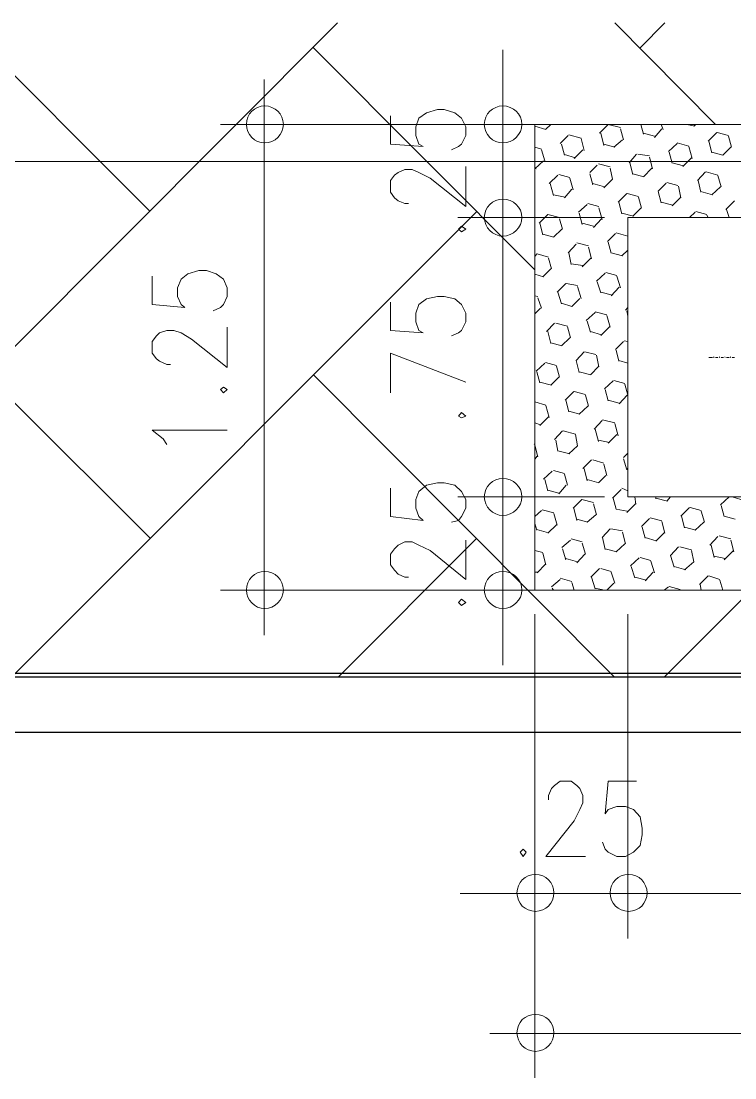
# Model space of a CAD drawing. Header units: millimetres. Extents: x 2928 to 3112, y 1220 to 1280.
# Drawn here: x 2978.368 to 2980.298, y 1235.94 to 1238.796 of the extents above; entities that cross this region are included whole.
import ezdxf

# ---------------------------------------------------------------- set-up
doc = ezdxf.new("R2010")
doc.units = ezdxf.units.MM

msp = doc.modelspace()

# ---------------------------------------------------------------- linework, layer by layer
at = {"color": 7, "linetype": 'Continuous', "lineweight": -2, "true_color": 0x000007}
for points in [[(2937.08126, 1265.3073), (2937.07792, 1267.474), (2938.98795, 1267.474), (2985.45528, 1267.474), (2985.45528, 1236.87356), (2938.98795, 1236.87356), (2937.08126, 1236.87356), (2937.08126, 1238.60692)], [(2937.23126, 1265.3073), (2937.23126, 1267.32399), (2938.98795, 1267.32399), (2985.30528, 1267.32399), (2985.30528, 1237.02356), (2938.98795, 1237.02356), (2937.22793, 1237.02356), (2937.22793, 1238.60692)]]:
    msp.add_lwpolyline(points, close=True, dxfattribs=at)
at = {"color": 9, "linetype": 'Continuous', "lineweight": 13, "true_color": 0xbababa}
for points in [[(2978.71685, 1238.28191), (2978.20684, 1238.79192), (2978.20684, 1238.79192)], [(2978.34685, 1237.91357), (2979.22353, 1238.79192), (2979.22353, 1238.79192)], [(2980.24521, 1238.51692), (2979.97354, 1238.79192), (2979.97354, 1238.79192)], [(2980.04187, 1238.72358), (2980.10854, 1238.79192), (2980.10854, 1238.79192)], [(2979.75687, 1238.12358), (2979.15852, 1238.72358), (2979.15852, 1238.72358)], [(2979.78687, 1238.50358), (2979.75687, 1238.51192), (2979.75687, 1238.51192)], [(2979.7852, 1238.50358), (2979.8002, 1238.51692), (2979.8002, 1238.51692)], [(2979.93187, 1238.49358), (2979.9552, 1238.51692), (2979.9552, 1238.51692)], [(2979.98854, 1238.50858), (2979.9552, 1238.51692), (2979.9552, 1238.51692)], [(2980.0502, 1238.49025), (2980.04354, 1238.51692), (2980.04354, 1238.51692)], [(2980.10354, 1238.50358), (2980.09854, 1238.51692), (2980.09854, 1238.51692)], [(2980.18854, 1238.51192), (2980.16854, 1238.51692), (2980.16854, 1238.51692)], [(2980.18687, 1238.51192), (2980.19187, 1238.51692), (2980.19187, 1238.51692)], [(2979.8252, 1238.46525), (2979.84687, 1238.48691), (2979.84687, 1238.48691)], [(2979.88187, 1238.48025), (2979.84853, 1238.48858), (2979.84853, 1238.48858)], [(2979.8902, 1238.44691), (2979.88187, 1238.47858), (2979.88187, 1238.47858)], [(2979.94354, 1238.46025), (2979.9352, 1238.49358), (2979.9352, 1238.49358)], [(2979.99687, 1238.47525), (2979.98854, 1238.50525), (2979.98854, 1238.50525)], [(2980.0802, 1238.48525), (2980.0502, 1238.49358), (2980.0502, 1238.49358)], [(2980.0802, 1238.48191), (2980.1002, 1238.50525), (2980.1002, 1238.50525)], [(2980.22521, 1238.47191), (2980.24854, 1238.49525), (2980.24854, 1238.49525)], [(2980.28021, 1238.48691), (2980.25021, 1238.49525), (2980.25021, 1238.49525)], [(2980.28854, 1238.45525), (2980.28021, 1238.48525), (2980.28021, 1238.48525)], [(2979.7752, 1238.45025), (2979.75687, 1238.45525), (2979.75687, 1238.45525)], [(2979.83687, 1238.43358), (2979.82853, 1238.46358), (2979.82853, 1238.46358)], [(2979.97354, 1238.45525), (2979.94354, 1238.46358), (2979.94354, 1238.46358)], [(2979.9702, 1238.45525), (2979.99354, 1238.47525), (2979.99354, 1238.47525)], [(2980.11854, 1238.44358), (2980.14187, 1238.46525), (2980.14187, 1238.46525)], [(2980.17354, 1238.45858), (2980.14187, 1238.46691), (2980.14187, 1238.46691)], [(2980.18187, 1238.42525), (2980.17354, 1238.45691), (2980.17354, 1238.45691)], [(2980.23521, 1238.44025), (2980.22687, 1238.47191), (2980.22687, 1238.47191)], [(2980.26521, 1238.43358), (2980.28687, 1238.45525), (2980.28687, 1238.45525)], [(2979.78353, 1238.41858), (2979.7752, 1238.44858), (2979.7752, 1238.44858)], [(2979.86687, 1238.42691), (2979.83687, 1238.43525), (2979.83687, 1238.43525)], [(2979.86353, 1238.42525), (2979.88687, 1238.44858), (2979.88687, 1238.44858)], [(2980.01187, 1238.41358), (2980.03187, 1238.43691), (2980.03187, 1238.43691)], [(2980.06687, 1238.43191), (2980.0352, 1238.43691), (2980.0352, 1238.43691)], [(2980.0752, 1238.39691), (2980.06687, 1238.42858), (2980.06687, 1238.42858)], [(2980.12854, 1238.41191), (2980.1202, 1238.44191), (2980.1202, 1238.44191)], [(2980.15687, 1238.40358), (2980.18021, 1238.42691), (2980.18021, 1238.42691)], [(2980.26521, 1238.43358), (2980.23521, 1238.44191), (2980.23521, 1238.44191)], [(2979.75687, 1238.39691), (2979.7802, 1238.41858), (2979.7802, 1238.41858)], [(2979.7602, 1238.39691), (2979.75687, 1238.39858), (2979.75687, 1238.39858)], [(2979.9052, 1238.38691), (2979.9252, 1238.40691), (2979.9252, 1238.40691)], [(2979.9602, 1238.40191), (2979.92854, 1238.41025), (2979.92854, 1238.41025)], [(2979.96687, 1238.36858), (2979.9602, 1238.39858), (2979.9602, 1238.39858)], [(2980.02187, 1238.38191), (2980.01354, 1238.41358), (2980.01354, 1238.41358)], [(2980.0502, 1238.37525), (2980.07354, 1238.39858), (2980.07354, 1238.39858)], [(2980.15854, 1238.40525), (2980.12854, 1238.41358), (2980.12854, 1238.41358)], [(2979.7952, 1238.35691), (2979.81853, 1238.38025), (2979.81853, 1238.38025)], [(2979.85187, 1238.37358), (2979.82187, 1238.38191), (2979.82187, 1238.38191)], [(2979.8602, 1238.34025), (2979.85187, 1238.37191), (2979.85187, 1238.37191)], [(2979.91354, 1238.35358), (2979.9052, 1238.38358), (2979.9052, 1238.38358)], [(2979.94354, 1238.34525), (2979.96687, 1238.36858), (2979.96687, 1238.36858)], [(2980.05187, 1238.37525), (2980.02187, 1238.38358), (2980.02187, 1238.38358)], [(2980.19687, 1238.36525), (2980.21854, 1238.38858), (2980.21854, 1238.38858)], [(2980.20521, 1238.33358), (2980.19854, 1238.36525), (2980.19854, 1238.36525)], [(2980.25187, 1238.38025), (2980.22021, 1238.38858), (2980.22021, 1238.38858)], [(2980.26021, 1238.34858), (2980.25187, 1238.37858), (2980.25187, 1238.37858)], [(2979.80687, 1238.32525), (2979.79853, 1238.35691), (2979.79853, 1238.35691)], [(2979.83687, 1238.31858), (2979.85687, 1238.34191), (2979.85687, 1238.34191)], [(2979.9452, 1238.34858), (2979.91354, 1238.35691), (2979.91354, 1238.35691)], [(2980.0902, 1238.33691), (2980.11187, 1238.35858), (2980.11187, 1238.35858)], [(2980.14354, 1238.35191), (2980.11354, 1238.36025), (2980.11354, 1238.36025)], [(2980.15187, 1238.31858), (2980.14521, 1238.35025), (2980.14521, 1238.35025)], [(2980.23521, 1238.32691), (2980.25854, 1238.34858), (2980.25854, 1238.34858)], [(2979.83853, 1238.32025), (2979.80687, 1238.32691), (2979.80687, 1238.32691)], [(2979.98187, 1238.30691), (2980.0052, 1238.33025), (2980.0052, 1238.33025)], [(2980.03687, 1238.32191), (2980.00687, 1238.33025), (2980.00687, 1238.33025)], [(2980.0452, 1238.29025), (2980.03687, 1238.32025), (2980.03687, 1238.32025)], [(2980.09854, 1238.30525), (2980.0902, 1238.33525), (2980.0902, 1238.33525)], [(2980.12854, 1238.29691), (2980.15187, 1238.32025), (2980.15187, 1238.32025)], [(2980.23687, 1238.32691), (2980.20521, 1238.33525), (2980.20521, 1238.33525)], [(2980.27354, 1238.28691), (2980.29687, 1238.31025), (2980.29687, 1238.31025)], [(2978.34351, 1237.02523), (2979.6002, 1238.28191), (2979.6002, 1238.28191)], [(2979.8752, 1238.28025), (2979.89854, 1238.30025), (2979.89854, 1238.30025)], [(2979.9302, 1238.29525), (2979.9002, 1238.30358), (2979.9002, 1238.30358)], [(2979.93854, 1238.26024), (2979.9302, 1238.29191), (2979.9302, 1238.29191)], [(2979.99187, 1238.27525), (2979.98354, 1238.30691), (2979.98354, 1238.30691)], [(2980.02187, 1238.26858), (2980.04354, 1238.29025), (2980.04354, 1238.29025)], [(2980.13021, 1238.29858), (2980.09854, 1238.30691), (2980.09854, 1238.30691)], [(2980.17521, 1238.26525), (2980.19021, 1238.28025), (2980.19021, 1238.28025)], [(2980.22187, 1238.27358), (2980.19187, 1238.28191), (2980.19187, 1238.28191)], [(2980.28187, 1238.26525), (2980.27521, 1238.28691), (2980.27521, 1238.28691)], [(2979.76853, 1238.25024), (2979.79187, 1238.27358), (2979.79187, 1238.27358)], [(2979.77853, 1238.21858), (2979.7702, 1238.25024), (2979.7702, 1238.25024)], [(2979.82353, 1238.26525), (2979.79187, 1238.27358), (2979.79187, 1238.27358)], [(2979.83187, 1238.23358), (2979.82353, 1238.26191), (2979.82353, 1238.26191)], [(2979.8852, 1238.24691), (2979.87687, 1238.27691), (2979.87687, 1238.27691)], [(2979.9152, 1238.24191), (2979.8852, 1238.25024), (2979.8852, 1238.25024)], [(2979.9152, 1238.23858), (2979.93687, 1238.26191), (2979.93687, 1238.26191)], [(2980.02354, 1238.26858), (2979.99187, 1238.27691), (2979.99187, 1238.27691)], [(2980.22521, 1238.26525), (2980.22187, 1238.27191), (2980.22187, 1238.27191)], [(2979.80687, 1238.21191), (2979.8302, 1238.23358), (2979.8302, 1238.23358)], [(2979.95354, 1238.20024), (2979.9752, 1238.22191), (2979.9752, 1238.22191)], [(2980.00854, 1238.21524), (2979.97687, 1238.22358), (2979.97687, 1238.22358)], [(2979.80853, 1238.21191), (2979.77853, 1238.22024), (2979.77853, 1238.22024)], [(2979.84687, 1238.17024), (2979.86853, 1238.19358), (2979.86853, 1238.19358)], [(2979.90187, 1238.18858), (2979.8702, 1238.19691), (2979.8702, 1238.19691)], [(2979.96354, 1238.16858), (2979.9552, 1238.19858), (2979.9552, 1238.19858)], [(2980.00854, 1238.21191), (2980.00854, 1238.21358), (2980.00854, 1238.21358)], [(2979.75687, 1238.16024), (2979.76187, 1238.16691), (2979.76187, 1238.16691)], [(2979.79353, 1238.15858), (2979.76353, 1238.16691), (2979.76353, 1238.16691)], [(2979.8552, 1238.13858), (2979.84853, 1238.17024), (2979.84853, 1238.17024)], [(2979.9102, 1238.15358), (2979.90187, 1238.18524), (2979.90187, 1238.18524)], [(2979.99354, 1238.16191), (2979.96354, 1238.17024), (2979.96354, 1238.17024)], [(2979.99187, 1238.16191), (2980.00854, 1238.17691), (2980.00854, 1238.17691)], [(2979.80187, 1238.12691), (2979.79353, 1238.15524), (2979.79353, 1238.15524)], [(2979.88687, 1238.13524), (2979.8552, 1238.14024), (2979.8552, 1238.14024)], [(2979.8852, 1238.13191), (2979.90854, 1238.15524), (2979.90854, 1238.15524)], [(2979.7802, 1238.10524), (2979.75687, 1238.11191), (2979.75687, 1238.11191)], [(2979.77853, 1238.10524), (2979.8002, 1238.12691), (2979.8002, 1238.12691)], [(2979.92354, 1238.09358), (2979.94687, 1238.11524), (2979.94687, 1238.11524)], [(2979.97854, 1238.10858), (2979.94854, 1238.11691), (2979.94854, 1238.11691)], [(2979.81687, 1238.06358), (2979.8402, 1238.08691), (2979.8402, 1238.08691)], [(2979.87187, 1238.08191), (2979.84187, 1238.08691), (2979.84187, 1238.08691)], [(2979.88187, 1238.04691), (2979.87187, 1238.07858), (2979.87187, 1238.07858)], [(2979.9352, 1238.06191), (2979.9252, 1238.09191), (2979.9252, 1238.09191)], [(2979.98854, 1238.07524), (2979.97854, 1238.10691), (2979.97854, 1238.10691)], [(2979.7652, 1238.05191), (2979.75687, 1238.05358), (2979.75687, 1238.05358)], [(2979.82853, 1238.03191), (2979.81853, 1238.06358), (2979.81853, 1238.06358)], [(2979.96687, 1238.05524), (2979.9352, 1238.06358), (2979.9352, 1238.06358)], [(2979.96354, 1238.05358), (2979.9852, 1238.07691), (2979.9852, 1238.07691)], [(2979.7752, 1238.02024), (2979.7652, 1238.04858), (2979.7652, 1238.04858)], [(2979.85687, 1238.02524), (2979.82853, 1238.03358), (2979.82853, 1238.03358)], [(2979.85687, 1238.02524), (2979.87853, 1238.04691), (2979.87853, 1238.04691)], [(2980.00187, 1238.01524), (2980.00854, 1238.02191), (2980.00854, 1238.02191)], [(2979.75687, 1238.00524), (2979.77187, 1238.02024), (2979.77187, 1238.02024)], [(2979.8952, 1237.98691), (2979.9202, 1238.00857), (2979.9202, 1238.00857)], [(2979.95187, 1238.00191), (2979.9202, 1238.01024), (2979.9202, 1238.01024)], [(2979.9602, 1237.96857), (2979.95187, 1238.00024), (2979.95187, 1238.00024)], [(2980.00854, 1237.99857), (2980.0052, 1238.01357), (2980.0052, 1238.01357)], [(2979.78853, 1237.95691), (2979.8102, 1237.98024), (2979.8102, 1237.98024)], [(2979.8452, 1237.97191), (2979.81353, 1237.98024), (2979.81353, 1237.98024)], [(2979.85353, 1237.94024), (2979.8452, 1237.97024), (2979.8452, 1237.97024)], [(2979.90687, 1237.95524), (2979.89854, 1237.98524), (2979.89854, 1237.98524)], [(2979.9352, 1237.94691), (2979.95854, 1237.97024), (2979.95854, 1237.97024)], [(2979.8002, 1237.92524), (2979.79187, 1237.95691), (2979.79187, 1237.95691)], [(2979.82853, 1237.91857), (2979.85187, 1237.94024), (2979.85187, 1237.94024)], [(2979.93687, 1237.94857), (2979.90687, 1237.95691), (2979.90687, 1237.95691)], [(2979.8302, 1237.91857), (2979.8002, 1237.92691), (2979.8002, 1237.92691)], [(2979.9752, 1237.90857), (2979.99687, 1237.93024), (2979.99687, 1237.93024)], [(2980.00854, 1237.93024), (2979.99854, 1237.93191), (2979.99854, 1237.93191)], [(2979.86853, 1237.87857), (2979.8902, 1237.90191), (2979.8902, 1237.90191)], [(2979.92187, 1237.89524), (2979.89187, 1237.90191), (2979.89187, 1237.90191)], [(2979.9302, 1237.86191), (2979.92354, 1237.89357), (2979.92354, 1237.89357)], [(2979.98354, 1237.87691), (2979.97687, 1237.90691), (2979.97687, 1237.90691)], [(2979.7602, 1237.85024), (2979.78353, 1237.87191), (2979.78353, 1237.87191)], [(2979.8152, 1237.86524), (2979.7852, 1237.87357), (2979.7852, 1237.87357)], [(2979.82353, 1237.83357), (2979.8152, 1237.86357), (2979.8152, 1237.86357)], [(2979.87687, 1237.84691), (2979.86853, 1237.87857), (2979.86853, 1237.87857)], [(2979.90687, 1237.84024), (2979.9302, 1237.86357), (2979.9302, 1237.86357)], [(2980.00854, 1237.87191), (2979.98354, 1237.87857), (2979.98354, 1237.87857)], [(2979.9702, 1237.02523), (2979.15852, 1237.84024), (2979.15852, 1237.84024)], [(2979.7702, 1237.81857), (2979.76187, 1237.84857), (2979.76187, 1237.84857)], [(2979.8002, 1237.81191), (2979.82187, 1237.83357), (2979.82187, 1237.83357)], [(2979.90854, 1237.84024), (2979.87687, 1237.84857), (2979.87687, 1237.84857)], [(2979.9452, 1237.80191), (2979.96854, 1237.82357), (2979.96854, 1237.82357)], [(2980.0002, 1237.81691), (2979.9702, 1237.82524), (2979.9702, 1237.82524)], [(2979.80187, 1237.81191), (2979.7702, 1237.82024), (2979.7702, 1237.82024)], [(2979.83853, 1237.7719), (2979.86187, 1237.79524), (2979.86187, 1237.79524)], [(2979.89353, 1237.7869), (2979.86353, 1237.79524), (2979.86353, 1237.79524)], [(2979.9552, 1237.77024), (2979.94687, 1237.80024), (2979.94687, 1237.80024)], [(2980.00854, 1237.78524), (2980.0002, 1237.81524), (2980.0002, 1237.81524)], [(2978.71685, 1237.39857), (2978.34685, 1237.7669), (2978.34685, 1237.7669)], [(2979.78687, 1237.75857), (2979.75687, 1237.7669), (2979.75687, 1237.7669)], [(2979.84853, 1237.74024), (2979.8402, 1237.7719), (2979.8402, 1237.7719)], [(2979.90187, 1237.75524), (2979.89353, 1237.78524), (2979.89353, 1237.78524)], [(2979.9852, 1237.76357), (2979.9552, 1237.7719), (2979.9552, 1237.7719)], [(2979.9852, 1237.7619), (2980.00687, 1237.78524), (2980.00687, 1237.78524)], [(2979.7952, 1237.72524), (2979.78687, 1237.7569), (2979.78687, 1237.7569)], [(2979.87853, 1237.73357), (2979.84853, 1237.7419), (2979.84853, 1237.7419)], [(2979.87687, 1237.73357), (2979.9002, 1237.75524), (2979.9002, 1237.75524)], [(2979.77187, 1237.70524), (2979.75687, 1237.71024), (2979.75687, 1237.71024)], [(2979.7702, 1237.70357), (2979.79353, 1237.7269), (2979.79353, 1237.7269)], [(2979.91687, 1237.69357), (2979.93854, 1237.7169), (2979.93854, 1237.7169)], [(2979.97354, 1237.71024), (2979.9402, 1237.71857), (2979.9402, 1237.71857)], [(2979.98187, 1237.67524), (2979.97354, 1237.70857), (2979.97354, 1237.70857)], [(2979.8102, 1237.66524), (2979.83187, 1237.68857), (2979.83187, 1237.68857)], [(2979.86687, 1237.68024), (2979.83353, 1237.68857), (2979.83353, 1237.68857)], [(2979.92854, 1237.66024), (2979.9202, 1237.69357), (2979.9202, 1237.69357)], [(2979.75687, 1237.6519), (2979.7552, 1237.65357), (2979.7552, 1237.65357)], [(2979.7652, 1237.61857), (2979.75687, 1237.65024), (2979.75687, 1237.65024)], [(2979.81853, 1237.63357), (2979.81353, 1237.66357), (2979.81353, 1237.66357)], [(2979.87187, 1237.64857), (2979.86687, 1237.67857), (2979.86687, 1237.67857)], [(2979.95854, 1237.6569), (2979.92854, 1237.66357), (2979.92854, 1237.66357)], [(2979.9552, 1237.65524), (2979.97854, 1237.67857), (2979.97854, 1237.67857)], [(2979.85187, 1237.6269), (2979.81853, 1237.63524), (2979.81853, 1237.63524)], [(2979.84853, 1237.6269), (2979.87187, 1237.64857), (2979.87187, 1237.64857)], [(2979.99687, 1237.6169), (2980.00854, 1237.62857), (2980.00854, 1237.62857)], [(2979.75687, 1237.6119), (2979.76353, 1237.62024), (2979.76353, 1237.62024)], [(2979.88687, 1237.5869), (2979.9102, 1237.61024), (2979.9102, 1237.61024)], [(2979.94354, 1237.6019), (2979.91354, 1237.61024), (2979.91354, 1237.61024)], [(2979.95187, 1237.56857), (2979.94354, 1237.59857), (2979.94354, 1237.59857)], [(2980.0052, 1237.58357), (2979.99687, 1237.61357), (2979.99687, 1237.61357)], [(2979.7802, 1237.55857), (2979.80353, 1237.58024), (2979.80353, 1237.58024)], [(2979.83687, 1237.57357), (2979.80687, 1237.5819), (2979.80687, 1237.5819)], [(2979.8452, 1237.5419), (2979.83687, 1237.5719), (2979.83687, 1237.5719)], [(2979.89854, 1237.55357), (2979.8902, 1237.5869), (2979.8902, 1237.5869)], [(2979.92854, 1237.54857), (2979.94854, 1237.56857), (2979.94854, 1237.56857)], [(2980.00854, 1237.58357), (2980.0052, 1237.5869), (2980.0052, 1237.5869)], [(2979.79187, 1237.5269), (2979.78353, 1237.5569), (2979.78353, 1237.5569)], [(2979.82187, 1237.51857), (2979.84187, 1237.5419), (2979.84187, 1237.5419)], [(2979.9302, 1237.54857), (2979.89854, 1237.5569), (2979.89854, 1237.5569)], [(2979.82187, 1237.52023), (2979.79187, 1237.52857), (2979.79187, 1237.52857)], [(2979.96687, 1237.5069), (2979.9902, 1237.53023), (2979.9902, 1237.53023)], [(2980.00854, 1237.5269), (2979.99187, 1237.53357), (2979.99187, 1237.53357)], [(2980.0302, 1237.49023), (2980.02687, 1237.51023), (2980.02687, 1237.51023)], [(2980.08354, 1237.50523), (2980.08354, 1237.51023), (2980.08354, 1237.51023)], [(2980.11354, 1237.49857), (2980.12354, 1237.51023), (2980.12354, 1237.51023)], [(2980.25854, 1237.48857), (2980.28187, 1237.51023), (2980.28187, 1237.51023)], [(2980.31354, 1237.50357), (2980.29021, 1237.51023), (2980.29021, 1237.51023)], [(2979.8602, 1237.48023), (2979.88353, 1237.50357), (2979.88353, 1237.50357)], [(2979.8702, 1237.4469), (2979.86187, 1237.48023), (2979.86187, 1237.48023)], [(2979.9152, 1237.49523), (2979.88353, 1237.50357), (2979.88353, 1237.50357)], [(2979.92354, 1237.4619), (2979.9152, 1237.4919), (2979.9152, 1237.4919)], [(2979.97687, 1237.4769), (2979.96854, 1237.5069), (2979.96854, 1237.5069)], [(2980.0052, 1237.46857), (2980.02854, 1237.4919), (2980.02854, 1237.4919)], [(2980.1152, 1237.49857), (2980.08354, 1237.5069), (2980.08354, 1237.5069)], [(2980.15187, 1237.45857), (2980.17521, 1237.4819), (2980.17521, 1237.4819)], [(2980.20687, 1237.47357), (2980.17687, 1237.4819), (2980.17687, 1237.4819)], [(2980.26854, 1237.4569), (2980.26021, 1237.4869), (2980.26021, 1237.4869)], [(2979.75687, 1237.4569), (2979.7752, 1237.47357), (2979.7752, 1237.47357)], [(2979.80853, 1237.4669), (2979.77687, 1237.47523), (2979.77687, 1237.47523)], [(2979.81687, 1237.43357), (2979.80853, 1237.46523), (2979.80853, 1237.46523)], [(2979.89854, 1237.4419), (2979.92187, 1237.4619), (2979.92187, 1237.4619)], [(2980.00687, 1237.4719), (2979.97687, 1237.4769), (2979.97687, 1237.4769)], [(2980.0452, 1237.43023), (2980.06687, 1237.4519), (2980.06687, 1237.4519)], [(2980.1002, 1237.44523), (2980.06854, 1237.45357), (2980.06854, 1237.45357)], [(2980.16187, 1237.4269), (2980.15354, 1237.45857), (2980.15354, 1237.45857)], [(2980.21521, 1237.4419), (2980.20687, 1237.4719), (2980.20687, 1237.4719)], [(2980.29854, 1237.45023), (2980.26854, 1237.45857), (2980.26854, 1237.45857)], [(2979.76187, 1237.42023), (2979.75687, 1237.43857), (2979.75687, 1237.43857)], [(2979.79353, 1237.41357), (2979.76187, 1237.4219), (2979.76187, 1237.4219)], [(2979.79187, 1237.4119), (2979.8152, 1237.43523), (2979.8152, 1237.43523)], [(2979.9002, 1237.4419), (2979.8702, 1237.45023), (2979.8702, 1237.45023)], [(2979.93854, 1237.40023), (2979.9602, 1237.42357), (2979.9602, 1237.42357)], [(2979.99354, 1237.41857), (2979.96187, 1237.42357), (2979.96187, 1237.42357)], [(2980.0552, 1237.39857), (2980.04687, 1237.42857), (2980.04687, 1237.42857)], [(2980.10854, 1237.4119), (2980.1002, 1237.44357), (2980.1002, 1237.44357)], [(2980.19187, 1237.42023), (2980.16187, 1237.42857), (2980.16187, 1237.42857)], [(2980.19021, 1237.42023), (2980.21354, 1237.4419), (2980.21354, 1237.4419)], [(2979.22686, 1237.02523), (2979.6002, 1237.39857), (2979.6002, 1237.39857)], [(2979.8302, 1237.37357), (2979.85353, 1237.39357), (2979.85353, 1237.39357)], [(2979.8852, 1237.38857), (2979.8552, 1237.3969), (2979.8552, 1237.3969)], [(2979.94687, 1237.36857), (2979.9402, 1237.40023), (2979.9402, 1237.40023)], [(2980.00187, 1237.38357), (2979.99354, 1237.41523), (2979.99354, 1237.41523)], [(2980.0852, 1237.3919), (2980.0552, 1237.40023), (2980.0552, 1237.40023)], [(2980.08354, 1237.39023), (2980.10687, 1237.41357), (2980.10687, 1237.41357)], [(2980.23021, 1237.38023), (2980.25187, 1237.40357), (2980.25187, 1237.40357)], [(2980.28687, 1237.3969), (2980.25521, 1237.40523), (2980.25521, 1237.40523)], [(2980.29521, 1237.3619), (2980.28687, 1237.39357), (2980.28687, 1237.39357)], [(2979.77853, 1237.36023), (2979.75687, 1237.36523), (2979.75687, 1237.36523)], [(2979.8402, 1237.34023), (2979.83187, 1237.37023), (2979.83187, 1237.37023)], [(2979.89353, 1237.35523), (2979.8852, 1237.38523), (2979.8852, 1237.38523)], [(2979.97854, 1237.3619), (2979.94687, 1237.37023), (2979.94687, 1237.37023)], [(2979.97687, 1237.3619), (2980.0002, 1237.38357), (2980.0002, 1237.38357)], [(2980.12354, 1237.3519), (2980.14521, 1237.37523), (2980.14521, 1237.37523)], [(2980.18021, 1237.3669), (2980.14854, 1237.37523), (2980.14854, 1237.37523)], [(2980.18687, 1237.33523), (2980.18021, 1237.36523), (2980.18021, 1237.36523)], [(2980.24187, 1237.3469), (2980.23354, 1237.38023), (2980.23354, 1237.38023)], [(2980.26854, 1237.34023), (2980.29354, 1237.36523), (2980.29354, 1237.36523)], [(2979.78687, 1237.3269), (2979.77853, 1237.35857), (2979.77853, 1237.35857)], [(2979.87187, 1237.33523), (2979.8402, 1237.34357), (2979.8402, 1237.34357)], [(2979.8702, 1237.3319), (2979.89187, 1237.35523), (2979.89187, 1237.35523)], [(2980.0152, 1237.32356), (2980.03854, 1237.34523), (2980.03854, 1237.34523)], [(2980.0702, 1237.33857), (2980.04187, 1237.3469), (2980.04187, 1237.3469)], [(2980.0802, 1237.30523), (2980.0702, 1237.3369), (2980.0702, 1237.3369)], [(2980.13354, 1237.32023), (2980.12354, 1237.3519), (2980.12354, 1237.3519)], [(2980.27187, 1237.34357), (2980.24187, 1237.35023), (2980.24187, 1237.35023)], [(2979.76353, 1237.30523), (2979.7852, 1237.32857), (2979.7852, 1237.32857)], [(2979.90854, 1237.29356), (2979.93187, 1237.3169), (2979.93187, 1237.3169)], [(2979.96354, 1237.30856), (2979.9352, 1237.3169), (2979.9352, 1237.3169)], [(2980.02687, 1237.2919), (2980.01687, 1237.3219), (2980.01687, 1237.3219)], [(2980.16521, 1237.31356), (2980.13354, 1237.3219), (2980.13354, 1237.3219)], [(2980.16187, 1237.31356), (2980.18687, 1237.33523), (2980.18687, 1237.33523)], [(2979.76353, 1237.3069), (2979.75687, 1237.3069), (2979.75687, 1237.3069)], [(2979.80187, 1237.2669), (2979.8252, 1237.2869), (2979.8252, 1237.2869)], [(2979.85687, 1237.2819), (2979.8252, 1237.29023), (2979.8252, 1237.29023)], [(2979.9202, 1237.2619), (2979.9102, 1237.29356), (2979.9102, 1237.29356)], [(2979.97354, 1237.2769), (2979.96354, 1237.3069), (2979.96354, 1237.3069)], [(2980.05854, 1237.28523), (2980.02687, 1237.29356), (2980.02687, 1237.29356)], [(2980.0552, 1237.28356), (2980.07687, 1237.3069), (2980.07687, 1237.3069)], [(2980.20187, 1237.27356), (2980.22521, 1237.2969), (2980.22521, 1237.2969)], [(2980.25687, 1237.2869), (2980.22687, 1237.2969), (2980.22687, 1237.2969)], [(2980.26521, 1237.25856), (2980.25687, 1237.28523), (2980.25687, 1237.28523)], [(2979.80687, 1237.25856), (2979.80353, 1237.26356), (2979.80353, 1237.26356)], [(2979.86353, 1237.25856), (2979.85687, 1237.27856), (2979.85687, 1237.27856)], [(2979.9452, 1237.25856), (2979.9202, 1237.26356), (2979.9202, 1237.26356)], [(2979.95187, 1237.25856), (2979.9702, 1237.2769), (2979.9702, 1237.2769)], [(2980.10687, 1237.25856), (2980.11854, 1237.2669), (2980.11854, 1237.2669)], [(2980.10854, 1237.02523), (2980.34187, 1237.25856), (2980.34187, 1237.25856)], [(2980.15021, 1237.26023), (2980.1202, 1237.26856), (2980.1202, 1237.26856)], [(2980.15021, 1237.25856), (2980.14854, 1237.26023), (2980.14854, 1237.26023)], [(2980.20687, 1237.25856), (2980.20354, 1237.27356), (2980.20354, 1237.27356)]]:
    msp.add_lwpolyline(points, dxfattribs=at)
at = {"color": 253, "linetype": 'Continuous', "lineweight": 5, "true_color": 0x9a9a9a}
for points in [[(2979.6702, 1238.61858), (2979.6702, 1238.71858), (2979.6702, 1238.71858)], [(2979.69353, 1238.51692), (2979.01519, 1238.51692), (2979.01519, 1238.51692)], [(2979.93854, 1238.51692), (2979.65853, 1238.51692), (2979.65853, 1238.51692)], [(2979.6702, 1238.51692), (2979.6702, 1238.26525), (2979.6702, 1238.26525)], [(2957.39321, 1238.41691), (2982.93191, 1238.41691), (2982.93191, 1238.41691)], [(2979.02519, 1238.41691), (2979.02519, 1237.35857), (2979.02519, 1237.35857)], [(2979.9452, 1238.26525), (2979.65853, 1238.26525), (2979.65853, 1238.26525)], [(2979.9452, 1238.26525), (2979.65853, 1238.26525), (2979.65853, 1238.26525)], [(2979.6702, 1238.16524), (2979.6702, 1238.06358), (2979.6702, 1238.06358)], [(2979.6702, 1238.16524), (2979.6702, 1237.61024), (2979.6702, 1237.61024)], [(2979.6702, 1237.61024), (2979.6702, 1237.71024), (2979.6702, 1237.71024)], [(2979.9452, 1237.51023), (2979.65853, 1237.51023), (2979.65853, 1237.51023)], [(2979.9452, 1237.51023), (2979.65853, 1237.51023), (2979.65853, 1237.51023)], [(2979.6702, 1237.51023), (2979.6702, 1237.25856), (2979.6702, 1237.25856)], [(2979.69353, 1237.25856), (2979.01519, 1237.25856), (2979.01519, 1237.25856)], [(2979.69353, 1237.25856), (2979.65853, 1237.25856), (2979.65853, 1237.25856)], [(2979.75687, 1237.19356), (2979.75687, 1236.42855), (2979.75687, 1236.42855)], [(2979.75687, 1237.19356), (2979.75687, 1236.05021), (2979.75687, 1236.05021)], [(2980.00854, 1237.19356), (2980.00854, 1236.42855), (2980.00854, 1236.42855)], [(2980.00854, 1237.19356), (2980.00854, 1236.42855), (2980.00854, 1236.42855)], [(2979.6702, 1237.1569), (2979.6702, 1237.05523), (2979.6702, 1237.05523)], [(2979.65686, 1236.43855), (2979.5552, 1236.43855), (2979.5552, 1236.43855)], [(2979.75687, 1236.43855), (2980.00854, 1236.43855), (2980.00854, 1236.43855)], [(2980.10854, 1236.43855), (2980.21021, 1236.43855), (2980.21021, 1236.43855)], [(2980.10854, 1236.43855), (2981.67356, 1236.43855), (2981.67356, 1236.43855)], [(2979.85687, 1236.06021), (2981.92523, 1236.06021), (2981.92523, 1236.06021)]]:
    msp.add_lwpolyline(points, dxfattribs=at)
at = {"color": 7, "linetype": 'Continuous', "lineweight": 20, "true_color": 0x000007}
for points in [[(2979.02519, 1238.39691), (2979.02519, 1238.63858), (2979.02519, 1238.63858)], [(2979.6702, 1238.63858), (2979.6702, 1238.39691), (2979.6702, 1238.39691)], [(2979.36686, 1238.54025), (2979.36686, 1238.46358), (2979.4552, 1238.45691), (2979.44353, 1238.46358), (2979.4352, 1238.48691), (2979.4352, 1238.51025), (2979.44353, 1238.53358), (2979.46353, 1238.54858), (2979.49353, 1238.55692), (2979.51186, 1238.55692), (2979.5402, 1238.54858), (2979.55853, 1238.53358), (2979.5702, 1238.51025), (2979.5702, 1238.48691), (2979.55853, 1238.46358), (2979.5502, 1238.45691), (2979.53186, 1238.44858)], [(2978.90685, 1238.51692), (2979.14686, 1238.51692), (2979.14686, 1238.51692)], [(2979.79187, 1238.51692), (2979.54853, 1238.51692), (2979.54853, 1238.51692)], [(2979.41519, 1238.30358), (2979.40519, 1238.30358), (2979.38686, 1238.31025), (2979.37686, 1238.31858), (2979.36686, 1238.33358), (2979.36686, 1238.36525), (2979.37686, 1238.38025), (2979.38686, 1238.38691), (2979.40519, 1238.39525), (2979.42519, 1238.39525), (2979.44353, 1238.38691), (2979.47353, 1238.37191), (2979.5702, 1238.29525), (2979.5702, 1238.40358)], [(2979.6702, 1238.14524), (2979.6702, 1238.38691), (2979.6702, 1238.38691)], [(2979.6702, 1238.14524), (2979.6702, 1238.38691), (2979.6702, 1238.38691)], [(2979.54853, 1238.26525), (2979.79187, 1238.26525), (2979.79187, 1238.26525)], [(2979.54853, 1238.26525), (2979.79187, 1238.26525), (2979.79187, 1238.26525)], [(2978.72185, 1238.10691), (2978.72185, 1238.03024), (2978.81019, 1238.02191), (2978.80019, 1238.03024), (2978.79019, 1238.05191), (2978.79019, 1238.07524), (2978.80019, 1238.09858), (2978.81852, 1238.11358), (2978.84852, 1238.12191), (2978.86852, 1238.12191), (2978.89519, 1238.11358), (2978.91519, 1238.09858), (2978.92519, 1238.07524), (2978.92519, 1238.05191), (2978.91519, 1238.03024), (2978.90685, 1238.02191), (2978.88685, 1238.01357)], [(2979.36686, 1238.03691), (2979.36686, 1237.96024), (2979.4552, 1237.95357), (2979.44353, 1237.96024), (2979.4352, 1237.98357), (2979.4352, 1238.00691), (2979.44353, 1238.03024), (2979.46353, 1238.04524), (2979.49353, 1238.05191), (2979.51186, 1238.05191), (2979.5402, 1238.04524), (2979.55853, 1238.03024), (2979.5702, 1238.00691), (2979.5702, 1237.98357), (2979.55853, 1237.96024), (2979.5502, 1237.95357), (2979.53186, 1237.94524)], [(2978.77185, 1237.86857), (2978.76185, 1237.86857), (2978.74185, 1237.87691), (2978.73352, 1237.88357), (2978.72185, 1237.89857), (2978.72185, 1237.93024), (2978.73352, 1237.94524), (2978.74185, 1237.95357), (2978.76185, 1237.96024), (2978.78019, 1237.96024), (2978.80019, 1237.95357), (2978.82852, 1237.93691), (2978.92519, 1237.86024), (2978.92519, 1237.96857)], [(2979.5702, 1237.82024), (2979.36686, 1237.89857), (2979.36686, 1237.7919)], [(2978.76185, 1237.6519), (2978.75185, 1237.6669), (2978.72185, 1237.69024), (2978.92519, 1237.69024)], [(2979.6702, 1237.6319), (2979.6702, 1237.38857), (2979.6702, 1237.38857)], [(2979.6702, 1237.6319), (2979.6702, 1237.38857), (2979.6702, 1237.38857)], [(2979.36686, 1237.53357), (2979.36686, 1237.4569), (2979.4552, 1237.4469), (2979.44353, 1237.4569), (2979.4352, 1237.48023), (2979.4352, 1237.50357), (2979.44353, 1237.52523), (2979.46353, 1237.5419), (2979.49353, 1237.54857), (2979.51186, 1237.54857), (2979.5402, 1237.5419), (2979.55853, 1237.52523), (2979.5702, 1237.50357), (2979.5702, 1237.48023), (2979.55853, 1237.4569), (2979.5502, 1237.4469), (2979.53186, 1237.4419)], [(2979.79187, 1237.51023), (2979.54853, 1237.51023), (2979.54853, 1237.51023)], [(2979.79187, 1237.51023), (2979.54853, 1237.51023), (2979.54853, 1237.51023)], [(2979.41519, 1237.29356), (2979.40519, 1237.29356), (2979.38686, 1237.3019), (2979.37686, 1237.3119), (2979.36686, 1237.3269), (2979.36686, 1237.35523), (2979.37686, 1237.37023), (2979.38686, 1237.38023), (2979.40519, 1237.38857), (2979.42519, 1237.38857), (2979.44353, 1237.38023), (2979.47353, 1237.36523), (2979.5702, 1237.2869), (2979.5702, 1237.39357)], [(2979.02519, 1237.3769), (2979.02519, 1237.1369), (2979.02519, 1237.1369)], [(2979.6702, 1237.1369), (2979.6702, 1237.3769), (2979.6702, 1237.3769)], [(2979.14686, 1237.25856), (2978.90685, 1237.25856), (2978.90685, 1237.25856)], [(2979.54853, 1237.25856), (2979.79187, 1237.25856), (2979.79187, 1237.25856)], [(2979.79353, 1236.69189), (2979.79353, 1236.70356), (2979.80187, 1236.72189), (2979.8102, 1236.73022), (2979.8252, 1236.74189), (2979.8552, 1236.74189), (2979.8702, 1236.73022), (2979.87853, 1236.72189), (2979.88687, 1236.70356), (2979.88687, 1236.68356), (2979.87853, 1236.66522), (2979.86353, 1236.63522), (2979.78687, 1236.53855), (2979.89353, 1236.53855)], [(2980.03187, 1236.74189), (2979.9552, 1236.74189), (2979.94687, 1236.65356), (2979.9552, 1236.66522), (2979.97854, 1236.67356), (2980.00187, 1236.67356), (2980.02354, 1236.66522), (2980.04187, 1236.64522), (2980.04687, 1236.61522), (2980.04687, 1236.59689), (2980.04187, 1236.56855), (2980.02354, 1236.55022), (2980.00187, 1236.53855), (2979.97854, 1236.53855), (2979.9552, 1236.55022), (2979.94687, 1236.55855), (2979.9402, 1236.57689)], [(2979.75687, 1236.55855), (2979.75687, 1236.31688), (2979.75687, 1236.31688)], [(2980.00854, 1236.31688), (2980.00854, 1236.55855), (2980.00854, 1236.55855)], [(2980.00854, 1236.31688), (2980.00854, 1236.55855), (2980.00854, 1236.55855)], [(2979.6352, 1236.43855), (2979.87853, 1236.43855), (2979.87853, 1236.43855)], [(2980.13021, 1236.43855), (2979.88687, 1236.43855), (2979.88687, 1236.43855)], [(2980.13021, 1236.43855), (2979.88687, 1236.43855), (2979.88687, 1236.43855)], [(2979.75687, 1235.94021), (2979.75687, 1236.18188), (2979.75687, 1236.18188)], [(2979.87853, 1236.06021), (2979.6352, 1236.06021), (2979.6352, 1236.06021)]]:
    msp.add_lwpolyline(points, dxfattribs=at)
at = {"color": 7, "linetype": 'Continuous', "lineweight": 5, "true_color": 0x000007}
for points in [[(2979.75687, 1237.25856), (2982.02523, 1237.25856), (2982.02523, 1238.51692), (2979.75687, 1238.51692)], [(2980.00854, 1237.51023), (2980.00854, 1238.26525), (2981.77356, 1238.26525), (2981.77356, 1237.51023)]]:
    msp.add_lwpolyline(points, close=True, dxfattribs=at)
at = {"color": 7, "linetype": 'Continuous', "lineweight": 20, "true_color": 0x000007}
for points in [[(2979.5502, 1238.23358), (2979.55853, 1238.22691), (2979.5702, 1238.23358), (2979.55853, 1238.24191)], [(2978.90685, 1237.80024), (2978.91519, 1237.7919), (2978.92519, 1237.80024), (2978.91519, 1237.80691)], [(2979.5502, 1237.72857), (2979.55853, 1237.72357), (2979.5702, 1237.72857), (2979.55853, 1237.73857)], [(2979.5502, 1237.22523), (2979.55853, 1237.2169), (2979.5702, 1237.22523), (2979.55853, 1237.23356)], [(2979.7252, 1236.55855), (2979.71687, 1236.55022), (2979.7252, 1236.53855), (2979.73353, 1236.55022)]]:
    msp.add_lwpolyline(points, close=True, dxfattribs=at)
at = {"color": 252, "linetype": 'Continuous', "lineweight": 13, "true_color": 0x989898}
for points in [[(2980.23687, 1237.88691), (2980.22687, 1237.88691), (2980.22687, 1237.88691)], [(2980.24187, 1237.88691), (2980.24021, 1237.88857), (2980.24021, 1237.88857)], [(2980.25187, 1237.88691), (2980.24521, 1237.88691), (2980.24521, 1237.88691)], [(2980.25687, 1237.88691), (2980.25521, 1237.88857), (2980.25521, 1237.88857)], [(2980.26687, 1237.88691), (2980.26021, 1237.88691), (2980.26021, 1237.88691)], [(2980.27187, 1237.88691), (2980.27021, 1237.88857), (2980.27021, 1237.88857)], [(2980.28187, 1237.88691), (2980.27521, 1237.88691), (2980.27521, 1237.88691)], [(2980.28687, 1237.88691), (2980.28521, 1237.88857), (2980.28521, 1237.88857)], [(2980.29687, 1237.88691), (2980.29021, 1237.88691), (2980.29021, 1237.88691)]]:
    msp.add_lwpolyline(points, dxfattribs=at)
at = {"color": 253, "linetype": 'Continuous', "lineweight": -2, "true_color": 0x9a9a9a}
msp.add_lwpolyline([(2943.29801, 1237.03356), (2986.86863, 1237.03356), (2986.86863, 1237.03356)], dxfattribs=at)
at = {"color": 7, "linetype": 'Continuous', "lineweight": 20, "true_color": 0x000007}
for points in [[(2979.02686, 1238.56692), (2978.99852, 1238.56692), (2978.97686, 1238.54525), (2978.97686, 1238.51692), (2978.97686, 1238.51692), (2978.97686, 1238.49025), (2978.99852, 1238.46691), (2979.02686, 1238.46691), (2979.02686, 1238.46691), (2979.05352, 1238.46691), (2979.07686, 1238.49025), (2979.07686, 1238.51692), (2979.07686, 1238.51692), (2979.07686, 1238.54525), (2979.05352, 1238.56692), (2979.02686, 1238.56692)], [(2979.6702, 1238.46691), (2979.69853, 1238.46691), (2979.72187, 1238.49025), (2979.72187, 1238.51692), (2979.72187, 1238.51692), (2979.72187, 1238.54525), (2979.69853, 1238.56692), (2979.6702, 1238.56692), (2979.6702, 1238.56692), (2979.64353, 1238.56692), (2979.6202, 1238.54525), (2979.6202, 1238.51692), (2979.6202, 1238.51692), (2979.6202, 1238.49025), (2979.64353, 1238.46691), (2979.6702, 1238.46691)], [(2979.6702, 1238.31525), (2979.64353, 1238.31525), (2979.6202, 1238.29358), (2979.6202, 1238.26525), (2979.6202, 1238.26525), (2979.6202, 1238.23858), (2979.64353, 1238.21524), (2979.6702, 1238.21524), (2979.6702, 1238.21524), (2979.69853, 1238.21524), (2979.72187, 1238.23858), (2979.72187, 1238.26525), (2979.72187, 1238.26525), (2979.72187, 1238.29358), (2979.69853, 1238.31525), (2979.6702, 1238.31525)], [(2979.6702, 1238.31525), (2979.64353, 1238.31525), (2979.6202, 1238.29358), (2979.6202, 1238.26525), (2979.6202, 1238.26525), (2979.6202, 1238.23858), (2979.64353, 1238.21524), (2979.6702, 1238.21524), (2979.6702, 1238.21524), (2979.69853, 1238.21524), (2979.72187, 1238.23858), (2979.72187, 1238.26525), (2979.72187, 1238.26525), (2979.72187, 1238.29358), (2979.69853, 1238.31525), (2979.6702, 1238.31525)], [(2979.6702, 1237.46023), (2979.69853, 1237.46023), (2979.72187, 1237.48357), (2979.72187, 1237.51023), (2979.72187, 1237.51023), (2979.72187, 1237.53857), (2979.69853, 1237.56023), (2979.6702, 1237.56023), (2979.6702, 1237.56023), (2979.64353, 1237.56023), (2979.6202, 1237.53857), (2979.6202, 1237.51023), (2979.6202, 1237.51023), (2979.6202, 1237.48357), (2979.64353, 1237.46023), (2979.6702, 1237.46023)], [(2979.6702, 1237.46023), (2979.69853, 1237.46023), (2979.72187, 1237.48357), (2979.72187, 1237.51023), (2979.72187, 1237.51023), (2979.72187, 1237.53857), (2979.69853, 1237.56023), (2979.6702, 1237.56023), (2979.6702, 1237.56023), (2979.64353, 1237.56023), (2979.6202, 1237.53857), (2979.6202, 1237.51023), (2979.6202, 1237.51023), (2979.6202, 1237.48357), (2979.64353, 1237.46023), (2979.6702, 1237.46023)], [(2979.02686, 1237.20856), (2979.05352, 1237.20856), (2979.07686, 1237.2319), (2979.07686, 1237.25856), (2979.07686, 1237.25856), (2979.07686, 1237.2869), (2979.05352, 1237.30856), (2979.02686, 1237.30856), (2979.02686, 1237.30856), (2978.99852, 1237.30856), (2978.97686, 1237.2869), (2978.97686, 1237.25856), (2978.97686, 1237.25856), (2978.97686, 1237.2319), (2978.99852, 1237.20856), (2979.02686, 1237.20856)], [(2979.6702, 1237.30856), (2979.64353, 1237.30856), (2979.6202, 1237.2869), (2979.6202, 1237.25856), (2979.6202, 1237.25856), (2979.6202, 1237.2319), (2979.64353, 1237.20856), (2979.6702, 1237.20856), (2979.6702, 1237.20856), (2979.69853, 1237.20856), (2979.72187, 1237.2319), (2979.72187, 1237.25856), (2979.72187, 1237.25856), (2979.72187, 1237.2869), (2979.69853, 1237.30856), (2979.6702, 1237.30856)], [(2979.80853, 1236.44022), (2979.80853, 1236.46689), (2979.78687, 1236.49022), (2979.75853, 1236.49022), (2979.75853, 1236.49022), (2979.7302, 1236.49022), (2979.70853, 1236.46689), (2979.70853, 1236.44022), (2979.70853, 1236.44022), (2979.70853, 1236.41189), (2979.7302, 1236.39022), (2979.75853, 1236.39022), (2979.75853, 1236.39022), (2979.78687, 1236.39022), (2979.80853, 1236.41189), (2979.80853, 1236.44022)], [(2979.9602, 1236.44022), (2979.9602, 1236.41189), (2979.98187, 1236.39022), (2980.0102, 1236.39022), (2980.0102, 1236.39022), (2980.03854, 1236.39022), (2980.0602, 1236.41189), (2980.0602, 1236.44022), (2980.0602, 1236.44022), (2980.0602, 1236.46689), (2980.03854, 1236.49022), (2980.0102, 1236.49022), (2980.0102, 1236.49022), (2979.98187, 1236.49022), (2979.9602, 1236.46689), (2979.9602, 1236.44022)], [(2979.9602, 1236.44022), (2979.9602, 1236.41189), (2979.98187, 1236.39022), (2980.0102, 1236.39022), (2980.0102, 1236.39022), (2980.03854, 1236.39022), (2980.0602, 1236.41189), (2980.0602, 1236.44022), (2980.0602, 1236.44022), (2980.0602, 1236.46689), (2980.03854, 1236.49022), (2980.0102, 1236.49022), (2980.0102, 1236.49022), (2979.98187, 1236.49022), (2979.9602, 1236.46689), (2979.9602, 1236.44022)], [(2979.70853, 1236.06188), (2979.70853, 1236.03521), (2979.7302, 1236.01188), (2979.75853, 1236.01188), (2979.75853, 1236.01188), (2979.78687, 1236.01188), (2979.80853, 1236.03521), (2979.80853, 1236.06188), (2979.80853, 1236.06188), (2979.80853, 1236.09021), (2979.78687, 1236.11188), (2979.75853, 1236.11188), (2979.75853, 1236.11188), (2979.7302, 1236.11188), (2979.70853, 1236.09021), (2979.70853, 1236.06188)]]:
    msp.add_open_spline(points, degree=3, knots=[0, 0, 0, 0, 0.0625, 0.0625, 0.0625, 0.0625, 0.125, 0.125, 0.125, 0.125, 0.1875, 0.1875, 0.1875, 0.1875, 1, 1, 1, 1], dxfattribs=at)

doc.saveas('drawing.dxf')
